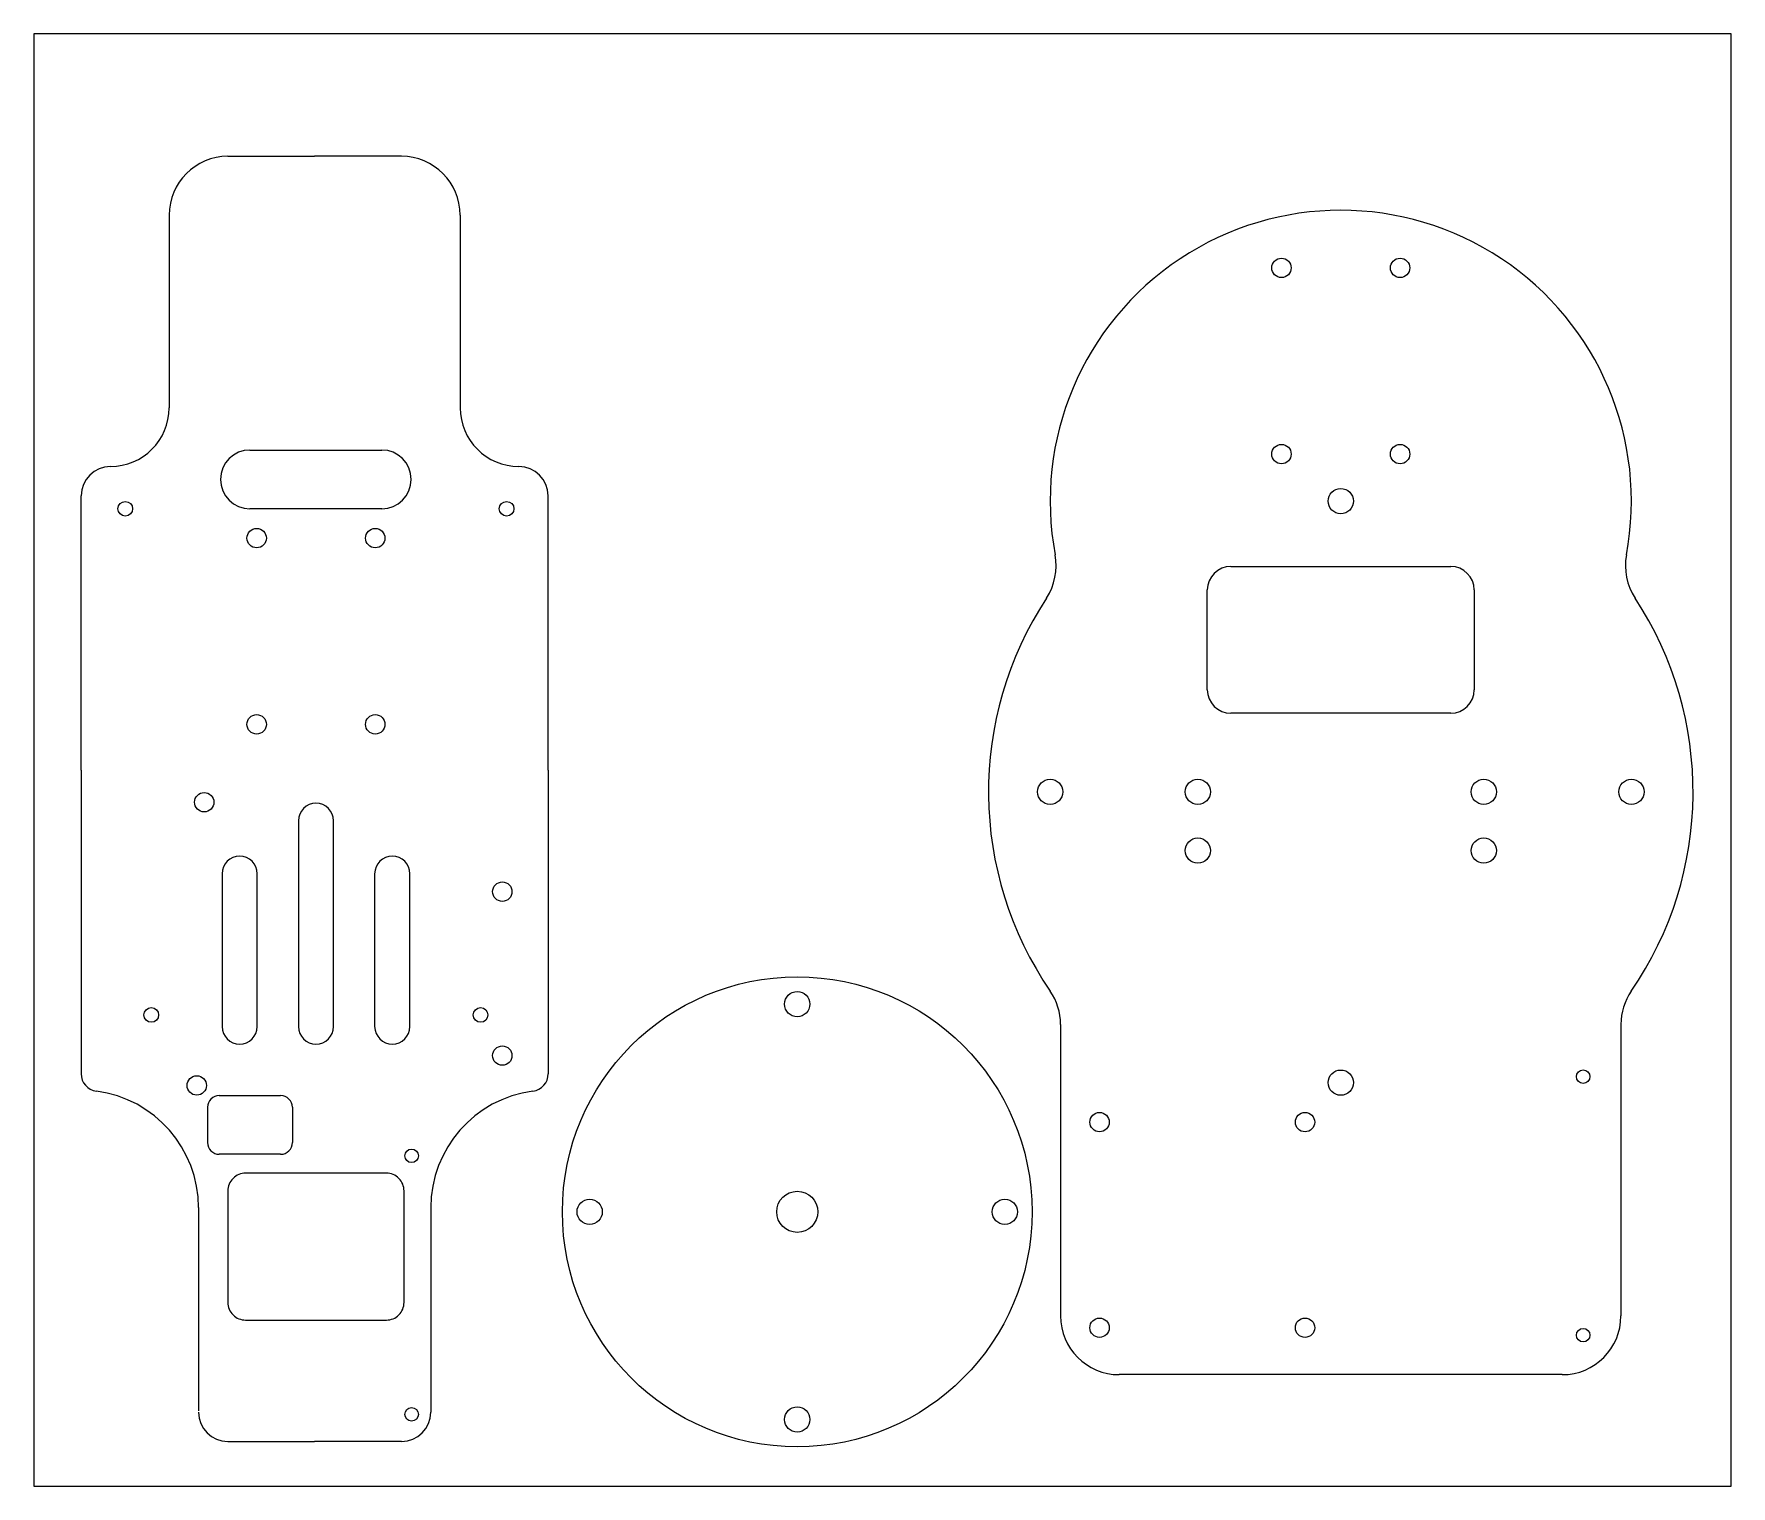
# Model space of a CAD drawing. Header units: inches. Extents: x 96 to 385, y 73 to 320.
import ezdxf

# ---------------------------------------------------------------- set-up
doc = ezdxf.new("R2010")
doc.units = ezdxf.units.IN
doc.header["$MEASUREMENT"] = 0
doc.layers.add('桐木', color=3, linetype='Continuous')

msp = doc.modelspace()

# ---------------------------------------------------------------- linework, layer by layer
for p, q in [((96.04, 319.91), (96.04, 72.72)), ((385.09, 319.91), (96.04, 319.91)), ((385.09, 72.72), (385.09, 319.91)), ((129.07, 299.08), (143.85, 299.08)), ((158.63, 299.08), (143.85, 299.08)), ((119.07, 289.08), (119.07, 256.28)), ((168.63, 289.08), (168.63, 256.28)), ((132.83, 249.08), (155.3, 249.08)), ((109.07, 246.28), (109.07, 246.28)), ((178.63, 246.28), (178.63, 246.28)), ((127.83, 244.08), (127.83, 244.08)), ((160.3, 244.08), (160.3, 244.08)), ((104.07, 194.59), (104.07, 241.28)), ((183.63, 194.59), (183.63, 241.28)), ((155.3, 239.08), (132.83, 239.08)), ((144.07, 239.08), (144.07, 239.08)), ((299.89, 229.26), (337.34, 229.26)), ((295.89, 208.26), (295.89, 225.26)), ((341.34, 225.26), (341.34, 208.26)), ((337.34, 204.26), (299.89, 204.26)), ((104.07, 194.59), (104.07, 142.91)), ((183.63, 194.59), (183.63, 142.91)), ((270.89, 151.3), (270.89, 101.68)), ((366.34, 151.3), (366.34, 101.68)), ((127.6, 139.19), (138.06, 139.19)), ((125.6, 137.19), (125.6, 131.19)), ((140.06, 137.19), (140.06, 131.19)), ((138.06, 129.19), (127.6, 129.19)), ((124.07, 120.11), (124.07, 85.54)), ((163.63, 120.11), (163.63, 85.3)), ((356.34, 91.68), (280.89, 91.68)), ((129.07, 80.3), (143.85, 80.3)), ((158.63, 80.3), (143.85, 80.3)), ((96.04, 72.72), (385.09, 72.72))]:
    msp.add_line(p, q)
for centre, radius in [((308.52, 280.09), 1.65), ((328.72, 280.09), 1.65), ((308.52, 248.39), 1.65), ((328.72, 248.39), 1.65), ((318.62, 240.39), 2.15), ((133.97, 234.08), 1.65), ((154.17, 234.08), 1.65), ((133.97, 202.38), 1.65), ((154.17, 202.38), 1.65), ((125.04, 189.13), 1.65), ((269.12, 190.89), 2.15), ((294.27, 190.89), 2.15), ((342.97, 190.89), 2.15), ((368.12, 190.89), 2.15), ((294.27, 180.89), 2.15), ((342.97, 180.89), 2.15), ((175.81, 173.9), 1.65), ((226.04, 119.4), 40), ((226.04, 154.76), 2.15), ((175.81, 145.99), 1.65), ((123.77, 140.91), 1.65), ((318.62, 141.39), 2.15), ((359.9, 142.41), 1.15), ((277.53, 134.67), 1.65), ((312.53, 134.67), 1.65), ((160.36, 128.92), 1.15), ((190.69, 119.4), 2.15), ((226.04, 119.4), 3.5), ((261.4, 119.4), 2.15), ((277.53, 99.67), 1.65), ((312.53, 99.67), 1.65), ((359.9, 98.41), 1.15), ((160.36, 84.92), 1.15), ((226.04, 84.05), 2.15)]:
    msp.add_circle(centre, radius)
for centre, radius, start, end in [((129.07, 289.08), 10, 90, 180), ((158.63, 289.08), 10, 0, 90), ((318.62, 240.39), 49.5, 349.3314, 190.6686), ((109.07, 256.28), 10, 270, 0), ((178.63, 256.28), 10, 180, 270), ((132.83, 244.08), 5, 90, 180), ((155.3, 244.08), 5, 0, 90), ((109.07, 241.28), 5, 90, 180), ((178.63, 241.28), 5, 0, 90), ((132.83, 244.08), 5, 180, 270), ((155.3, 244.08), 5, 270, 0), ((260.14, 229.38), 10, 326.6478, 10.6686), ((299.89, 225.26), 4, 90, 180), ((337.34, 225.26), 4, 0, 90), ((377.09, 229.38), 10, 169.3314, 213.3522), ((318.62, 190.89), 60, 146.6478, 214.4475), ((318.62, 190.89), 60, 325.5525, 33.3522), ((299.89, 208.26), 4, 180, 270), ((337.34, 208.26), 4, 270, 0), ((260.89, 151.3), 10, 0, 34.4475), ((376.34, 151.3), 10, 145.5525, 180), ((107.07, 142.91), 3, 180, 262.5053), ((180.63, 142.91), 3, 277.4947, 0), ((104.07, 120.11), 20, 0, 82.5053), ((127.6, 137.19), 2, 90, 180), ((138.06, 137.19), 2, 0, 90), ((183.63, 120.11), 20, 97.4947, 180), ((127.6, 131.19), 2, 180, 270), ((138.06, 131.19), 2, 270, 0), ((280.89, 101.68), 10, 180, 270), ((356.34, 101.68), 10, 270, 0), ((129.07, 85.3), 5, 180, 270), ((158.63, 85.3), 5, 270, 0)]:
    msp.add_arc(centre, radius, start, end)
at = {"layer": '桐木', "color": 0}
for points in [[(141.07, 150.95, 1), (147.07, 150.95), (147.07, 185.95, 1), (141.07, 185.95)], [(128.07, 176.95), (128.07, 150.95, 1), (134.07, 150.95), (134.07, 176.95, 1)], [(154.07, 176.95), (154.07, 150.95, 1), (160.07, 150.95), (160.07, 176.95, 1)], [(159.07, 103.97), (159.07, 122.97, 0.414214), (156.07, 125.97), (132.07, 125.97, 0.414214), (129.07, 122.97), (129.07, 103.97, 0.414214), (132.07, 100.97), (156.07, 100.97, 0.414214)]]:
    msp.add_lwpolyline(points, format="xyb", close=True, dxfattribs=at)
for centre in [(111.59, 239.08), (176.54, 239.08), (116.03, 152.91), (172.1, 152.91)]:
    msp.add_circle(centre, 1.25, dxfattribs=at)

doc.saveas('drawing.dxf')
